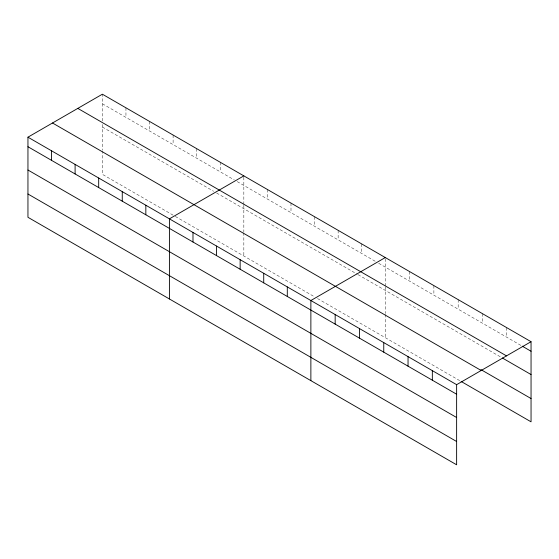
<?xml version="1.0" encoding="UTF-8"?>
<svg xmlns="http://www.w3.org/2000/svg" width="559" height="559" viewBox="0 0 559 559"><rect width="100%" height="100%" fill="white"/><g stroke="black" fill="none" stroke-linecap="round" stroke-linejoin="round"><path stroke-width="0.42" stroke-dasharray="2.79 2.1" d="M102.374 121.01L102.374 94.205M243.836 205.272L243.836 231.859M243.836 204.412L243.836 175.882M385.298 286.949L385.298 313.529M385.298 286.082L385.298 257.552M102.374 103.764L234.256 179.907M237.205 181.605L375.725 261.577M378.667 263.282L521.477 345.735M102.374 127.047L213.629 191.283M216.578 192.981L357.299 274.231M358.039 274.658L500.871 357.117M173.108 215.166L102.374 174.331L102.374 151.042M175.316 216.445L314.57 296.836M317.512 298.541L460.385 381.021M506.761 327.679L506.761 337.231M482.466 313.655L482.466 323.207M458.177 299.631L458.177 309.183M433.882 285.607L433.882 295.159M409.593 271.583L409.593 281.135M385.298 314.389L385.298 337.678M361.722 243.941L361.722 253.5M338.146 230.329L338.146 239.888M314.57 216.717L314.57 226.276M290.994 203.106L290.994 212.658M267.412 189.494L267.412 199.046M243.836 232.719L243.836 256.001M220.26 162.271L220.26 171.823M196.684 148.659L196.684 158.211M173.108 135.047L173.108 144.599M149.526 121.436L149.526 130.988M125.95 107.824L125.95 117.376M102.374 124.461L102.374 150.182"/><path stroke-width="0.84" d="M456.626 417.51L456.626 384.669L27.95 137.179L27.95 217.297L456.626 464.795L456.626 417.51L27.95 170.02M461.119 381.448L531.05 421.821L531.05 341.703L102.374 94.205L27.95 137.179M243.836 175.882L169.412 218.848L169.412 298.967M385.298 257.552L310.874 300.525L310.874 380.644M456.626 384.669L531.05 341.703M522.218 346.161L531.05 351.255M77.813 108.39L506.489 355.88M502.338 357.97L531.05 374.544M480.992 369.639L531.05 398.539M52.511 122.994L481.187 370.491M27.95 146.731L456.626 394.228M27.95 194.008L456.626 441.505M432.338 370.645L432.338 380.204M408.042 356.621L408.042 366.173M383.754 342.597L383.754 352.149M359.458 328.573L359.458 338.125M335.169 314.549L335.169 324.101M287.298 286.914L287.298 296.466M263.722 273.295L263.722 282.854M240.146 259.683L240.146 269.242M216.571 246.072L216.571 255.631M192.988 232.46L192.988 242.019M145.836 205.237L145.836 214.789M122.26 191.625L122.26 201.177M98.684 178.014L98.684 187.565M75.102 164.402L75.102 173.954M51.526 150.79L51.526 160.342"/></g></svg>
